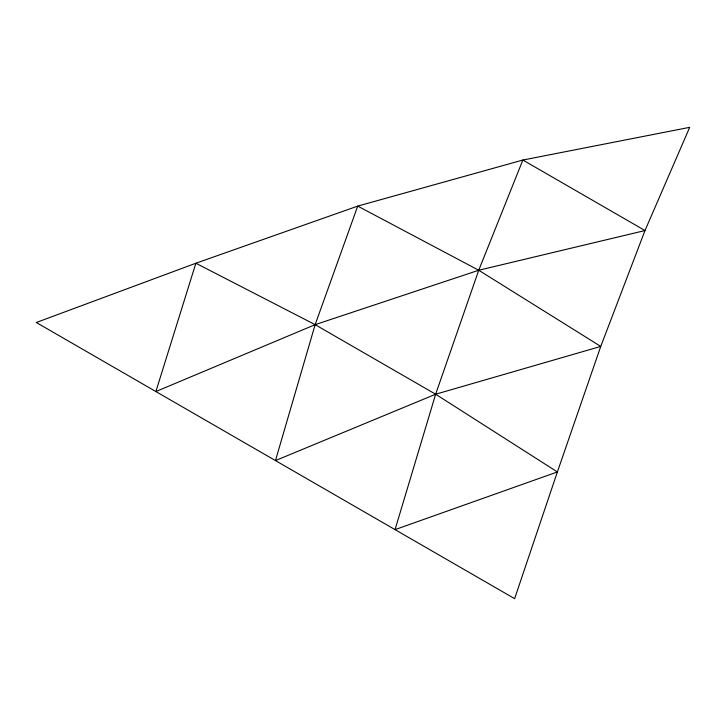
<?xml version="1.0" encoding="UTF-8"?>
<svg xmlns="http://www.w3.org/2000/svg" width="726" height="726" viewBox="0 0 726 726"><rect width="100%" height="100%" fill="white"/><g stroke="black" fill="none" stroke-linecap="round" stroke-linejoin="round"><path stroke-width="1.09" d="M315.148 324.658L275.463 460.583L435.645 394.227L600.747 346.42L644.997 230.55L689.7 127.34L522.865 160.038L357.718 206.111L195.875 263.229L36.3 322.507L514.625 598.66L557.377 471.945L600.747 346.42L478.733 270.253L357.718 206.111L315.148 324.658L155.881 391.541L195.875 263.229L315.148 324.658L435.645 394.227L557.377 471.945L395.044 529.626L435.645 394.227L478.733 270.253L522.865 160.038L644.997 230.55L478.733 270.253L315.148 324.658"/></g></svg>
